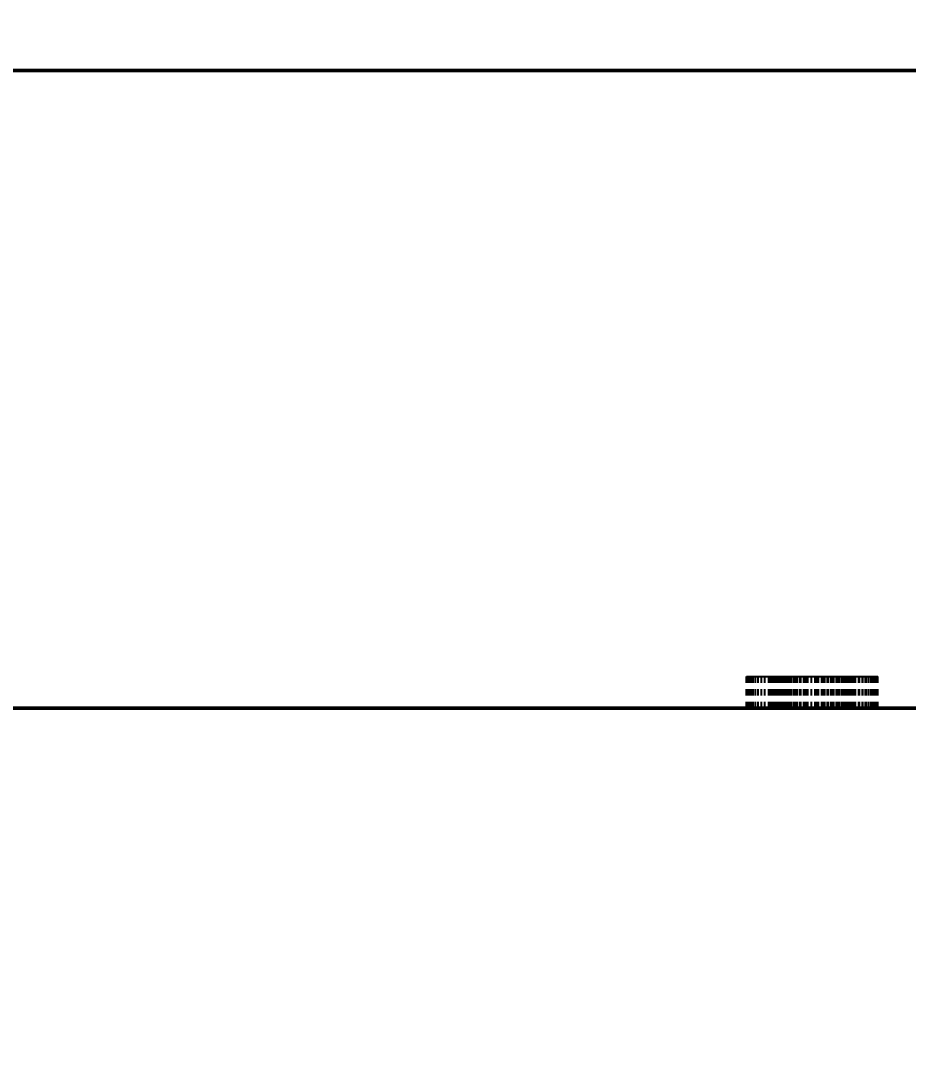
# Model space of a CAD drawing. Header units: inches. Extents: x 17901 to 26602, y 9673 to 14036.
# Drawn here: x 20208.5 to 20222.41, y 12590.67 to 12606.87 of the extents above; entities that cross this region are included whole.
import ezdxf

# ---------------------------------------------------------------- set-up
doc = ezdxf.new("R2010")
doc.units = ezdxf.units.IN
doc.header["$MEASUREMENT"] = 0
doc.linetypes.add('DASHED2', pattern=[9.525, 6.35, -3.175])
for name, color, linetype, lineweight in [('标注线', 3, 'Continuous', 25), ('粗实线', 7, 'Continuous', 50), ('虚线', 2, 'DASHED2', 25)]:
    doc.layers.add(name, color=color, linetype=linetype, lineweight=lineweight)
doc.styles.add('DIM_FONT', font='romans.shx', dxfattribs={"oblique": 15})
doc.dimstyles.new('幅面 1：2$0', dxfattribs={"dimscale": 2, "dimtxt": 3.5, "dimasz": 2.5, "dimexe": 1.25, "dimexo": 0.625, "dimtad": 1, "dimdsep": 46, "dimtxsty": 'DIM_FONT', "dimcen": 2.5, "dimclrd": 256, "dimclrt": 256, "dimadec": 0, "dimazin": 0, "dimtfac": 1, "dimtmove": 0, "dimatfit": 3, "dimfxl": 1, "dimlwd": -1, "dimarcsym": 0})

# ---------------------------------------------------------------- blocks, each defined once
blk = doc.blocks.new('*D304')
at = {"layer": 'Defpoints', "color": 0, "transparency": 16777216}
for p in [(20198.947, 12636.091), (20337.662, 12636.091), (20238.447, 12486.091)]:
    blk.add_point(p, dxfattribs=at)
at = {"layer": '标注线', "color": 0, "lineweight": -2, "transparency": 16777216}
for p, q in [((20200.197, 12636.091), (20340.162, 12636.091)), ((20239.697, 12486.091), (20340.162, 12486.091))]:
    blk.add_line(p, q, dxfattribs=at)
at = {"layer": '标注线', "transparency": 16777216}
blk.add_line((20337.662, 12491.091), (20337.662, 12631.091), dxfattribs=at)
for points in [[(20336.829, 12631.091), (20338.496, 12631.091), (20337.662, 12636.091)], [(20336.829, 12491.091), (20338.496, 12491.091), (20337.662, 12486.091)]]:
    blk.add_solid(points, dxfattribs=at)
at = {"layer": '标注线', "transparency": 16777216, "insert": (20331.079, 12561.091), "char_height": 7, "attachment_point": 5, "rotation": 90, "style": 'DIM_FONT'}
blk.add_mtext('(150)', dxfattribs=at)
blk = doc.blocks.new('*D197')
at = {"layer": 'Defpoints', "color": 0, "transparency": 16777216}
for p in [(20198.947, 12636.091), (20310.091, 12636.091), (20259.447, 12596.091)]:
    blk.add_point(p, dxfattribs=at)
at = {"layer": '标注线', "color": 0, "lineweight": -2, "transparency": 16777216}
for p, q in [((20200.197, 12636.091), (20312.591, 12636.091)), ((20260.697, 12596.091), (20312.591, 12596.091))]:
    blk.add_line(p, q, dxfattribs=at)
at = {"layer": '标注线', "transparency": 16777216}
blk.add_line((20310.091, 12601.091), (20310.091, 12631.091), dxfattribs=at)
for points in [[(20309.258, 12631.091), (20310.924, 12631.091), (20310.091, 12636.091)], [(20309.258, 12601.091), (20310.924, 12601.091), (20310.091, 12596.091)]]:
    blk.add_solid(points, dxfattribs=at)
at = {"layer": '标注线', "transparency": 16777216, "insert": (20305.341, 12616.091), "char_height": 7, "attachment_point": 5, "rotation": 90, "style": 'DIM_FONT'}
blk.add_mtext('40', dxfattribs=at)
blk = doc.blocks.new('*D305')
at = {"layer": 'Defpoints', "color": 0, "transparency": 16777216}
for p in [(20259.447, 12684.993), (20188.947, 12636.091), (20259.447, 12606.091)]:
    blk.add_point(p, dxfattribs=at)
at = {"layer": '标注线', "color": 0, "lineweight": -2, "transparency": 16777216}
for p, q in [((20188.947, 12637.341), (20188.947, 12687.493)), ((20259.447, 12607.341), (20259.447, 12687.493))]:
    blk.add_line(p, q, dxfattribs=at)
at = {"layer": '标注线', "transparency": 16777216}
blk.add_line((20193.947, 12684.993), (20254.447, 12684.993), dxfattribs=at)
for points in [[(20193.947, 12685.826), (20193.947, 12684.159), (20188.947, 12684.993)], [(20254.447, 12685.826), (20254.447, 12684.159), (20259.447, 12684.993)]]:
    blk.add_solid(points, dxfattribs=at)
at = {"layer": '标注线', "transparency": 16777216, "insert": (20224.197, 12689.743), "char_height": 7, "attachment_point": 5, "style": 'DIM_FONT'}
blk.add_mtext('70.5', dxfattribs=at)

msp = doc.modelspace()

# ---------------------------------------------------------------- linework, layer by layer
at = {"layer": '粗实线'}
for p, q in [((20202.947, 12606.091), (20259.447, 12606.091)), ((20202.947, 12596.091), (20259.447, 12596.091))]:
    msp.add_line(p, q, dxfattribs=at)
at = {"layer": '虚线', "ltscale": 7.17163e-05}
msp.add_line((20219.876, 12596.591), (20219.879, 12596.591), dxfattribs=at)
at = {"layer": '虚线', "ltscale": 0.0125}
for p, q in [((20219.876, 12596.091), (20219.876, 12596.591)), ((20219.879, 12596.091), (20219.879, 12596.591)), ((20219.879, 12596.091), (20219.879, 12596.591)), ((20219.888, 12596.091), (20219.888, 12596.591)), ((20219.888, 12596.091), (20219.888, 12596.591)), ((20219.902, 12596.091), (20219.902, 12596.591)), ((20219.902, 12596.091), (20219.902, 12596.591)), ((20219.922, 12596.091), (20219.922, 12596.591)), ((20219.922, 12596.091), (20219.922, 12596.591)), ((20219.948, 12596.091), (20219.948, 12596.591)), ((20219.948, 12596.091), (20219.948, 12596.591)), ((20219.98, 12596.091), (20219.98, 12596.591)), ((20219.98, 12596.091), (20219.98, 12596.591)), ((20220.018, 12596.091), (20220.018, 12596.591)), ((20220.018, 12596.091), (20220.018, 12596.591)), ((20220.062, 12596.091), (20220.062, 12596.591)), ((20220.062, 12596.091), (20220.062, 12596.591)), ((20220.111, 12596.091), (20220.111, 12596.591)), ((20220.111, 12596.091), (20220.111, 12596.591)), ((20220.166, 12596.091), (20220.166, 12596.591)), ((20220.166, 12596.091), (20220.166, 12596.591)), ((20220.225, 12596.091), (20220.225, 12596.591)), ((20220.225, 12596.091), (20220.225, 12596.591)), ((20220.256, 12596.091), (20220.256, 12596.591)), ((20220.258, 12596.091), (20220.258, 12596.591)), ((20220.258, 12596.091), (20220.258, 12596.591)), ((20220.262, 12596.091), (20220.262, 12596.591)), ((20220.263, 12596.091), (20220.263, 12596.591)), ((20220.27, 12596.091), (20220.27, 12596.591)), ((20220.271, 12596.091), (20220.271, 12596.591)), ((20220.282, 12596.091), (20220.282, 12596.591)), ((20220.283, 12596.091), (20220.283, 12596.591)), ((20220.288, 12596.091), (20220.288, 12596.591)), ((20220.288, 12596.091), (20220.288, 12596.591)), ((20220.296, 12596.091), (20220.296, 12596.591)), ((20220.298, 12596.091), (20220.298, 12596.591)), ((20220.314, 12596.091), (20220.314, 12596.591)), ((20220.317, 12596.091), (20220.317, 12596.591)), ((20220.334, 12596.091), (20220.334, 12596.591)), ((20220.339, 12596.091), (20220.339, 12596.591)), ((20220.353, 12596.091), (20220.353, 12596.591)), ((20220.353, 12596.091), (20220.353, 12596.591)), ((20220.358, 12596.091), (20220.358, 12596.591)), ((20220.365, 12596.091), (20220.365, 12596.591)), ((20220.386, 12596.091), (20220.386, 12596.591)), ((20220.394, 12596.091), (20220.394, 12596.591)), ((20220.416, 12596.091), (20220.416, 12596.591)), ((20220.422, 12596.091), (20220.422, 12596.591)), ((20220.422, 12596.091), (20220.422, 12596.591)), ((20220.426, 12596.091), (20220.426, 12596.591)), ((20220.45, 12596.091), (20220.45, 12596.591)), ((20220.461, 12596.091), (20220.461, 12596.591)), ((20220.486, 12596.091), (20220.486, 12596.591)), ((20220.493, 12596.091), (20220.493, 12596.591)), ((20220.493, 12596.091), (20220.493, 12596.591)), ((20220.499, 12596.091), (20220.499, 12596.591)), ((20220.526, 12596.091), (20220.526, 12596.591)), ((20220.54, 12596.091), (20220.54, 12596.591)), ((20220.568, 12596.091), (20220.568, 12596.591)), ((20220.568, 12596.091), (20220.568, 12596.591)), ((20220.57, 12596.091), (20220.57, 12596.591)), ((20220.583, 12596.091), (20220.583, 12596.591)), ((20220.616, 12596.091), (20220.616, 12596.591)), ((20220.628, 12596.091), (20220.628, 12596.591)), ((20220.645, 12596.091), (20220.645, 12596.591)), ((20220.645, 12596.091), (20220.645, 12596.591)), ((20220.666, 12596.091), (20220.666, 12596.591)), ((20220.677, 12596.091), (20220.677, 12596.591)), ((20220.718, 12596.091), (20220.718, 12596.591)), ((20220.726, 12596.091), (20220.726, 12596.591)), ((20220.726, 12596.091), (20220.726, 12596.591)), ((20220.728, 12596.091), (20220.728, 12596.591)), ((20220.774, 12596.091), (20220.774, 12596.591)), ((20220.781, 12596.091), (20220.781, 12596.591)), ((20220.81, 12596.091), (20220.81, 12596.591)), ((20220.81, 12596.091), (20220.81, 12596.591)), ((20220.834, 12596.091), (20220.834, 12596.591)), ((20220.837, 12596.091), (20220.837, 12596.591)), ((20220.896, 12596.091), (20220.896, 12596.591)), ((20220.896, 12596.091), (20220.896, 12596.591)), ((20220.896, 12596.091), (20220.896, 12596.591)), ((20220.896, 12596.091), (20220.896, 12596.591)), ((20220.951, 12596.091), (20220.951, 12596.591)), ((20220.951, 12596.091), (20220.951, 12596.591)), ((20220.983, 12596.091), (20220.983, 12596.591)), ((20220.986, 12596.091), (20220.986, 12596.591)), ((20221.004, 12596.091), (20221.004, 12596.591)), ((20221.004, 12596.091), (20221.004, 12596.591)), ((20221.056, 12596.091), (20221.056, 12596.591)), ((20221.056, 12596.091), (20221.056, 12596.591)), ((20221.066, 12596.091), (20221.066, 12596.591)), ((20221.073, 12596.091), (20221.073, 12596.591)), ((20221.106, 12596.091), (20221.106, 12596.591)), ((20221.106, 12596.091), (20221.106, 12596.591)), ((20221.147, 12596.091), (20221.147, 12596.591)), ((20221.154, 12596.091), (20221.154, 12596.591)), ((20221.154, 12596.091), (20221.154, 12596.591)), ((20221.157, 12596.091), (20221.157, 12596.591)), ((20221.2, 12596.091), (20221.2, 12596.591)), ((20221.2, 12596.091), (20221.2, 12596.591)), ((20221.226, 12596.091), (20221.226, 12596.591)), ((20221.237, 12596.091), (20221.237, 12596.591)), ((20221.244, 12596.091), (20221.244, 12596.591)), ((20221.244, 12596.091), (20221.244, 12596.591)), ((20221.286, 12596.091), (20221.286, 12596.591)), ((20221.286, 12596.091), (20221.286, 12596.591)), ((20221.301, 12596.091), (20221.301, 12596.591)), ((20221.313, 12596.091), (20221.313, 12596.591)), ((20221.327, 12596.091), (20221.327, 12596.591)), ((20221.327, 12596.091), (20221.327, 12596.591)), ((20221.366, 12596.091), (20221.366, 12596.591)), ((20221.366, 12596.091), (20221.366, 12596.591)), ((20221.374, 12596.091), (20221.374, 12596.591)), ((20221.387, 12596.091), (20221.387, 12596.591)), ((20221.402, 12596.091), (20221.402, 12596.591)), ((20221.402, 12596.091), (20221.402, 12596.591)), ((20221.434, 12596.091), (20221.434, 12596.591)), ((20221.434, 12596.091), (20221.434, 12596.591)), ((20221.443, 12596.091), (20221.443, 12596.591)), ((20221.457, 12596.091), (20221.457, 12596.591)), ((20221.463, 12596.091), (20221.463, 12596.591)), ((20221.463, 12596.091), (20221.463, 12596.591)), ((20221.488, 12596.091), (20221.488, 12596.591)), ((20221.488, 12596.091), (20221.488, 12596.591)), ((20221.508, 12596.091), (20221.508, 12596.591)), ((20221.508, 12596.091), (20221.508, 12596.591)), ((20221.51, 12596.091), (20221.51, 12596.591)), ((20221.523, 12596.091), (20221.523, 12596.591)), ((20221.526, 12596.091), (20221.526, 12596.591)), ((20221.526, 12596.091), (20221.526, 12596.591)), ((20221.539, 12596.091), (20221.539, 12596.591)), ((20221.539, 12596.091), (20221.539, 12596.591)), ((20221.548, 12596.091), (20221.548, 12596.591)), ((20221.548, 12596.091), (20221.548, 12596.591)), ((20221.554, 12596.091), (20221.554, 12596.591)), ((20221.554, 12596.091), (20221.554, 12596.591)), ((20221.556, 12596.091), (20221.556, 12596.591)), ((20221.575, 12596.091), (20221.575, 12596.591)), ((20221.586, 12596.091), (20221.586, 12596.591)), ((20221.636, 12596.091), (20221.636, 12596.591)), ((20221.646, 12596.091), (20221.646, 12596.591)), ((20221.693, 12596.091), (20221.693, 12596.591)), ((20221.701, 12596.091), (20221.701, 12596.591)), ((20221.744, 12596.091), (20221.744, 12596.591)), ((20221.75, 12596.091), (20221.75, 12596.591)), ((20221.789, 12596.091), (20221.789, 12596.591)), ((20221.794, 12596.091), (20221.794, 12596.591)), ((20221.828, 12596.091), (20221.828, 12596.591)), ((20221.832, 12596.091), (20221.832, 12596.591)), ((20221.861, 12596.091), (20221.861, 12596.591)), ((20221.863, 12596.091), (20221.863, 12596.591)), ((20221.888, 12596.091), (20221.888, 12596.591)), ((20221.89, 12596.091), (20221.89, 12596.591)), ((20221.909, 12596.091), (20221.909, 12596.591)), ((20221.91, 12596.091), (20221.91, 12596.591)), ((20221.924, 12596.091), (20221.924, 12596.591)), ((20221.924, 12596.091), (20221.924, 12596.591)), ((20221.933, 12596.091), (20221.933, 12596.591)), ((20221.933, 12596.091), (20221.933, 12596.591)), ((20221.936, 12596.091), (20221.936, 12596.591))]:
    msp.add_line(p, q, dxfattribs=at)
at = {"layer": '虚线', "ltscale": 0.000218201}
msp.add_line((20219.879, 12596.591), (20219.888, 12596.591), dxfattribs=at)
at = {"layer": '虚线', "ltscale": 0.000363159}
msp.add_line((20219.888, 12596.591), (20219.902, 12596.591), dxfattribs=at)
at = {"layer": '虚线', "ltscale": 0.000508118}
msp.add_line((20219.902, 12596.591), (20219.922, 12596.591), dxfattribs=at)
at = {"layer": '虚线', "ltscale": 0.00065155}
msp.add_line((20219.922, 12596.591), (20219.948, 12596.591), dxfattribs=at)
at = {"layer": '虚线', "ltscale": 0.000798035}
msp.add_line((20219.948, 12596.591), (20219.98, 12596.591), dxfattribs=at)
at = {"layer": '虚线', "ltscale": 0.000942993}
msp.add_line((20219.98, 12596.591), (20220.018, 12596.591), dxfattribs=at)
at = {"layer": '虚线', "ltscale": 0.001086}
msp.add_line((20220.018, 12596.591), (20220.062, 12596.591), dxfattribs=at)
at = {"layer": '虚线', "ltscale": 0.001233}
msp.add_line((20220.062, 12596.591), (20220.111, 12596.591), dxfattribs=at)
at = {"layer": '虚线', "ltscale": 0.001376}
msp.add_line((20220.111, 12596.591), (20220.166, 12596.591), dxfattribs=at)
at = {"layer": '虚线', "ltscale": 0.001488}
msp.add_line((20220.166, 12596.591), (20220.225, 12596.591), dxfattribs=at)
at = {"layer": '虚线', "ltscale": 0.001563}
msp.add_line((20220.225, 12596.591), (20220.288, 12596.591), dxfattribs=at)
at = {"layer": '虚线', "ltscale": 0.001637}
msp.add_line((20220.288, 12596.591), (20220.353, 12596.591), dxfattribs=at)
at = {"layer": '虚线', "ltscale": 0.001714}
msp.add_line((20220.353, 12596.591), (20220.422, 12596.591), dxfattribs=at)
at = {"layer": '虚线', "ltscale": 0.001787}
msp.add_line((20220.422, 12596.591), (20220.493, 12596.591), dxfattribs=at)
at = {"layer": '虚线', "ltscale": 0.001863}
msp.add_line((20220.493, 12596.591), (20220.568, 12596.591), dxfattribs=at)
at = {"layer": '虚线', "ltscale": 0.001936}
msp.add_line((20220.568, 12596.591), (20220.645, 12596.591), dxfattribs=at)
at = {"layer": '虚线', "ltscale": 0.002014}
msp.add_line((20220.645, 12596.591), (20220.726, 12596.591), dxfattribs=at)
at = {"layer": '虚线', "ltscale": 0.002087}
msp.add_line((20220.726, 12596.591), (20220.81, 12596.591), dxfattribs=at)
at = {"layer": '虚线', "ltscale": 0.002162}
msp.add_line((20220.81, 12596.591), (20220.896, 12596.591), dxfattribs=at)
at = {"layer": '虚线', "ltscale": 0.002165}
msp.add_line((20220.896, 12596.591), (20220.983, 12596.591), dxfattribs=at)
at = {"layer": '虚线', "ltscale": 0.002094}
msp.add_line((20220.983, 12596.591), (20221.066, 12596.591), dxfattribs=at)
at = {"layer": '虚线', "ltscale": 0.002026}
msp.add_line((20221.066, 12596.591), (20221.147, 12596.591), dxfattribs=at)
at = {"layer": '虚线', "ltscale": 0.001955}
msp.add_line((20221.147, 12596.591), (20221.226, 12596.591), dxfattribs=at)
at = {"layer": '虚线', "ltscale": 0.001884}
msp.add_line((20221.226, 12596.591), (20221.301, 12596.591), dxfattribs=at)
at = {"layer": '虚线', "ltscale": 0.001816}
msp.add_line((20221.301, 12596.591), (20221.374, 12596.591), dxfattribs=at)
at = {"layer": '虚线', "ltscale": 0.001746}
msp.add_line((20221.374, 12596.591), (20221.443, 12596.591), dxfattribs=at)
at = {"layer": '虚线', "ltscale": 0.001674}
msp.add_line((20221.443, 12596.591), (20221.51, 12596.591), dxfattribs=at)
at = {"layer": '虚线', "ltscale": 0.001605}
msp.add_line((20221.51, 12596.591), (20221.575, 12596.591), dxfattribs=at)
at = {"layer": '虚线', "ltscale": 0.001535}
msp.add_line((20221.575, 12596.591), (20221.636, 12596.591), dxfattribs=at)
at = {"layer": '虚线', "ltscale": 0.001425}
msp.add_line((20221.636, 12596.591), (20221.693, 12596.591), dxfattribs=at)
at = {"layer": '虚线', "ltscale": 0.001274}
msp.add_line((20221.693, 12596.591), (20221.744, 12596.591), dxfattribs=at)
at = {"layer": '虚线', "ltscale": 0.001126}
msp.add_line((20221.744, 12596.591), (20221.789, 12596.591), dxfattribs=at)
at = {"layer": '虚线', "ltscale": 0.000973511}
msp.add_line((20221.789, 12596.591), (20221.828, 12596.591), dxfattribs=at)
at = {"layer": '虚线', "ltscale": 0.0008255}
msp.add_line((20221.828, 12596.591), (20221.861, 12596.591), dxfattribs=at)
at = {"layer": '虚线', "ltscale": 0.000675964}
msp.add_line((20221.861, 12596.591), (20221.888, 12596.591), dxfattribs=at)
at = {"layer": '虚线', "ltscale": 0.000524902}
msp.add_line((20221.888, 12596.591), (20221.909, 12596.591), dxfattribs=at)
at = {"layer": '虚线', "ltscale": 0.000375366}
msp.add_line((20221.909, 12596.591), (20221.924, 12596.591), dxfattribs=at)
at = {"layer": '虚线', "ltscale": 0.000224304}
msp.add_line((20221.924, 12596.591), (20221.933, 12596.591), dxfattribs=at)
at = {"layer": '虚线', "ltscale": 7.47681e-05}
msp.add_line((20221.933, 12596.591), (20221.936, 12596.591), dxfattribs=at)
at = {"layer": '虚线', "ltscale": 4.27246e-05}
msp.add_line((20220.258, 12596.091), (20220.256, 12596.091), dxfattribs=at)
at = {"layer": '虚线', "ltscale": 0.000126648}
msp.add_line((20220.263, 12596.091), (20220.258, 12596.091), dxfattribs=at)
at = {"layer": '虚线', "ltscale": 0.000213623}
msp.add_line((20220.271, 12596.091), (20220.263, 12596.091), dxfattribs=at)
at = {"layer": '虚线', "ltscale": 0.000297546}
msp.add_line((20220.283, 12596.091), (20220.271, 12596.091), dxfattribs=at)
at = {"layer": '虚线', "ltscale": 0.00038147}
msp.add_line((20220.298, 12596.091), (20220.283, 12596.091), dxfattribs=at)
at = {"layer": '虚线', "ltscale": 0.000468445}
msp.add_line((20220.317, 12596.091), (20220.298, 12596.091), dxfattribs=at)
at = {"layer": '虚线', "ltscale": 0.000552368}
msp.add_line((20220.339, 12596.091), (20220.317, 12596.091), dxfattribs=at)
at = {"layer": '虚线', "ltscale": 0.000637817}
msp.add_line((20220.365, 12596.091), (20220.339, 12596.091), dxfattribs=at)
at = {"layer": '虚线', "ltscale": 0.000721741}
msp.add_line((20220.394, 12596.091), (20220.365, 12596.091), dxfattribs=at)
at = {"layer": '虚线', "ltscale": 0.00080719}
msp.add_line((20220.426, 12596.091), (20220.394, 12596.091), dxfattribs=at)
at = {"layer": '虚线', "ltscale": 0.000881958}
msp.add_line((20220.461, 12596.091), (20220.426, 12596.091), dxfattribs=at)
at = {"layer": '虚线', "ltscale": 0.000949097}
msp.add_line((20220.499, 12596.091), (20220.461, 12596.091), dxfattribs=at)
at = {"layer": '虚线', "ltscale": 0.001012}
msp.add_line((20220.54, 12596.091), (20220.499, 12596.091), dxfattribs=at)
at = {"layer": '虚线', "ltscale": 0.001077}
msp.add_line((20220.583, 12596.091), (20220.54, 12596.091), dxfattribs=at)
at = {"layer": '虚线', "ltscale": 0.001143}
msp.add_line((20220.628, 12596.091), (20220.583, 12596.091), dxfattribs=at)
at = {"layer": '虚线', "ltscale": 0.001208}
msp.add_line((20220.677, 12596.091), (20220.628, 12596.091), dxfattribs=at)
at = {"layer": '虚线', "ltscale": 0.001271}
msp.add_line((20220.728, 12596.091), (20220.677, 12596.091), dxfattribs=at)
at = {"layer": '虚线', "ltscale": 0.001338}
msp.add_line((20220.781, 12596.091), (20220.728, 12596.091), dxfattribs=at)
at = {"layer": '虚线', "ltscale": 0.001402}
msp.add_line((20220.837, 12596.091), (20220.781, 12596.091), dxfattribs=at)
at = {"layer": '虚线', "ltscale": 0.001468}
msp.add_line((20220.896, 12596.091), (20220.837, 12596.091), dxfattribs=at)
at = {"layer": '虚线', "ltscale": 0.001378}
msp.add_line((20220.951, 12596.091), (20220.896, 12596.091), dxfattribs=at)
at = {"layer": '虚线', "ltscale": 0.001332}
msp.add_line((20221.004, 12596.091), (20220.951, 12596.091), dxfattribs=at)
at = {"layer": '虚线', "ltscale": 0.001288}
msp.add_line((20221.056, 12596.091), (20221.004, 12596.091), dxfattribs=at)
at = {"layer": '虚线', "ltscale": 0.001242}
msp.add_line((20221.106, 12596.091), (20221.056, 12596.091), dxfattribs=at)
at = {"layer": '虚线', "ltscale": 0.001198}
msp.add_line((20221.154, 12596.091), (20221.106, 12596.091), dxfattribs=at)
at = {"layer": '虚线', "ltscale": 0.001152}
msp.add_line((20221.2, 12596.091), (20221.154, 12596.091), dxfattribs=at)
at = {"layer": '虚线', "ltscale": 0.001108}
msp.add_line((20221.244, 12596.091), (20221.2, 12596.091), dxfattribs=at)
at = {"layer": '虚线', "ltscale": 0.001062}
msp.add_line((20221.286, 12596.091), (20221.244, 12596.091), dxfattribs=at)
at = {"layer": '虚线', "ltscale": 0.001018}
msp.add_line((20221.327, 12596.091), (20221.286, 12596.091), dxfattribs=at)
at = {"layer": '虚线', "ltscale": 0.000971985}
msp.add_line((20221.366, 12596.091), (20221.327, 12596.091), dxfattribs=at)
at = {"layer": '虚线', "ltscale": 0.000901794}
msp.add_line((20221.402, 12596.091), (20221.366, 12596.091), dxfattribs=at)
at = {"layer": '虚线', "ltscale": 0.000808716}
msp.add_line((20221.434, 12596.091), (20221.402, 12596.091), dxfattribs=at)
at = {"layer": '虚线', "ltscale": 0.000712585}
msp.add_line((20221.463, 12596.091), (20221.434, 12596.091), dxfattribs=at)
at = {"layer": '虚线', "ltscale": 0.000617981}
msp.add_line((20221.488, 12596.091), (20221.463, 12596.091), dxfattribs=at)
at = {"layer": '虚线', "ltscale": 0.000521851}
msp.add_line((20221.508, 12596.091), (20221.488, 12596.091), dxfattribs=at)
at = {"layer": '虚线', "ltscale": 0.000427246}
msp.add_line((20221.526, 12596.091), (20221.508, 12596.091), dxfattribs=at)
at = {"layer": '虚线', "ltscale": 0.000332642}
msp.add_line((20221.539, 12596.091), (20221.526, 12596.091), dxfattribs=at)
at = {"layer": '虚线', "ltscale": 0.000238037}
msp.add_line((20221.548, 12596.091), (20221.539, 12596.091), dxfattribs=at)
at = {"layer": '虚线', "ltscale": 0.000141907}
msp.add_line((20221.554, 12596.091), (20221.548, 12596.091), dxfattribs=at)
at = {"layer": '虚线', "ltscale": 4.73022e-05}
msp.add_line((20221.556, 12596.091), (20221.554, 12596.091), dxfattribs=at)

# ---------------------------------------------------------------- dimensions: what is measured, and where the dimension line sits
at = {"layer": '标注线'}
dim = msp.add_linear_dim(base=(20259.447, 12684.993), p1=(20188.947, 12636.091), p2=(20259.447, 12606.091), dimstyle='幅面 1：2$0', dxfattribs=at)
dim.commit()
dim.dimension.update_dxf_attribs({"geometry": '*D305', "text_midpoint": (20224.197, 12689.743)})
dim = msp.add_linear_dim(base=(20337.662, 12636.091), p1=(20238.447, 12486.091), p2=(20198.947, 12636.091), angle=90, dimstyle='幅面 1：2$0', override={"dimpost": '(<>)'}, dxfattribs=at)
dim.commit()
dim.dimension.update_dxf_attribs({"geometry": '*D304', "text_midpoint": (20331.079, 12561.091)})
dim = msp.add_linear_dim(base=(20310.091, 12636.091), p1=(20259.447, 12596.091), p2=(20198.947, 12636.091), angle=90, dimstyle='幅面 1：2$0', dxfattribs=at)
dim.commit()
dim.dimension.update_dxf_attribs({"geometry": '*D197', "text_midpoint": (20305.341, 12616.091)})

doc.saveas('drawing.dxf')
